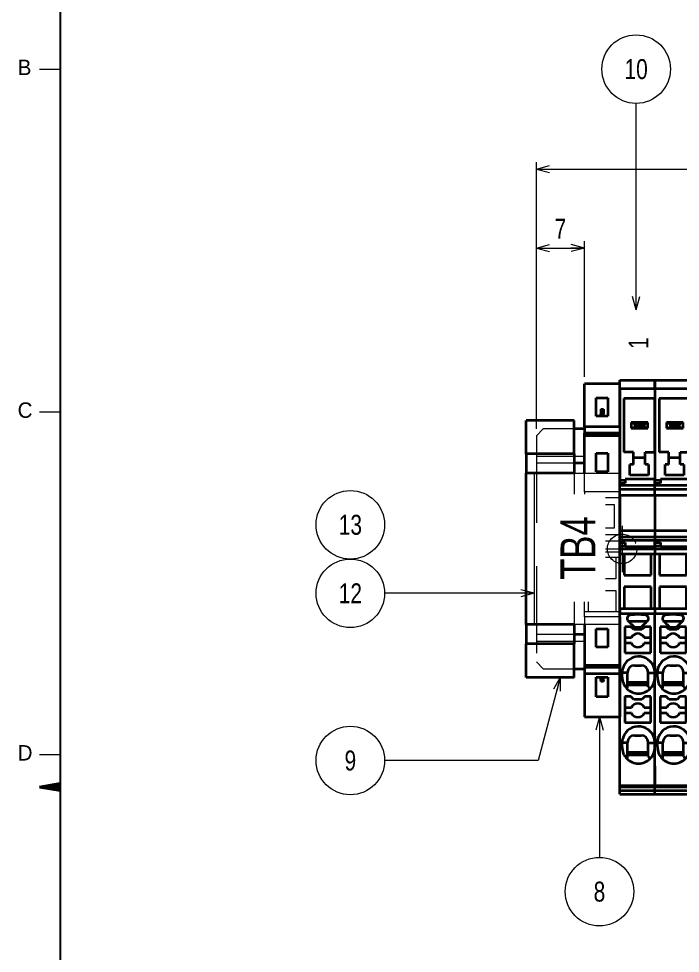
# Model space of a CAD drawing. Header units: millimetres. Extents: x 7 to 587, y 2 to 418.
# Drawn here: x 26.9 to 123.5, y 181 to 317.4 of the extents above; entities that cross this region are included whole.
import ezdxf
from ezdxf.enums import TextEntityAlignment as Align

# ---------------------------------------------------------------- set-up
doc = ezdxf.new("R2010")
doc.units = ezdxf.units.MM
doc.linetypes.add('DASHDOT', pattern=[25.3, 12.7, -6.3, 0, -6.3])
doc.linetypes.add('DASHED', pattern=[19, 12.7, -6.3])
for name, color, linetype in [('GR1_01', 7, 'Continuous'), ('GR1_15', 7, 'Continuous'), ('GR1_16', 7, 'Continuous'), ('図面枠C7M', 7, 'Continuous')]:
    doc.layers.add(name, color=color, linetype=linetype)
doc.styles.add('HG丸ｺﾞｼｯｸM-PRO', font='')
doc.styles.get('HG丸ｺﾞｼｯｸM-PRO').set_extended_font_data('HG丸ｺﾞｼｯｸM-PRO')

# ---------------------------------------------------------------- blocks, each defined once
blk = doc.blocks.new('BLKF025')
at = {"layer": '図面枠C7M', "color": 3, "linetype": 'Continuous', "lineweight": 35}
for p, q in [((30.067393, 205.236108), (30.09438, 205.263095)), ((30.188706, 205.216), (30.264271, 205.291564)), ((30.310019, 205.195891), (30.434161, 205.320033)), ((30.431331, 205.175782), (30.604052, 205.348503)), ((30.552644, 205.155673), (30.773942, 205.376972)), ((30.673956, 205.135565), (30.943833, 205.405441)), ((30.795269, 205.115456), (31.113723, 205.43391)), ((30.916582, 205.095347), (31.283614, 205.462379)), ((31.037894, 205.075238), (31.453504, 205.490848)), ((31.159207, 205.05513), (31.623395, 205.519317)), ((31.280519, 205.035021), (31.793285, 205.547787)), ((31.401832, 205.014912), (31.963176, 205.576256)), ((31.523145, 204.994803), (32.133066, 205.604725)), ((31.644457, 204.974695), (32.302957, 205.633194)), ((31.76577, 204.954586), (32.472847, 205.661663)), ((31.887082, 204.934477), (32.642738, 205.690132)), ((32.008395, 204.914368), (32.812628, 205.718601)), ((32.129708, 204.894259), (32.982519, 205.747071)), ((32.25102, 204.874151), (33, 205.62313)), ((32.372333, 204.854042), (33, 205.481709)), ((32.493645, 204.833933), (33, 205.340288)), ((32.614958, 204.813824), (33, 205.198866)), ((32.736271, 204.793716), (33, 205.057445)), ((32.857583, 204.773607), (33, 204.916024)), ((32.978896, 204.753498), (33, 204.774602))]:
    blk.add_line(p, q, dxfattribs=at)
blk = doc.blocks.new('BLKF023')
at = {"layer": '図面枠C7M', "color": 2, "linetype": 'Continuous', "lineweight": 25}
blk.add_line((33, 410), (33, 10), dxfattribs=at)
at = {"layer": '図面枠C7M', "color": 4, "linetype": 'Continuous', "lineweight": 13}
for p, q in [((30, 310), (33, 310)), ((30, 260), (33, 260)), ((30, 210), (33, 210))]:
    blk.add_line(p, q, dxfattribs=at)
at = {"layer": '図面枠C7M', "color": 3, "linetype": 'Continuous', "lineweight": 35}
for p, q in [((33, 205.75), (30, 205.25)), ((30, 205.25), (33, 204.75))]:
    blk.add_line(p, q, dxfattribs=at)
blk.add_blockref('BLKF025', (0, 0), dxfattribs=at)
at = {"layer": '図面枠C7M', "color": 4, "linetype": 'Continuous', "lineweight": 13, "style": 'HG丸ｺﾞｼｯｸM-PRO'}
for s, width, p in [('B', 1.004704, (26.79, 308.45)), ('D', 1.002334, (26.79, 208.45))]:
    blk.add_text(s, height=2.25, dxfattribs=dict(at, width=width)).set_placement(p, align=Align.BOTTOM_LEFT)
at = {"layer": '図面枠C7M', "color": 3, "linetype": 'Continuous', "lineweight": 35, "style": 'HG丸ｺﾞｼｯｸM-PRO', "width": 1.001214}
blk.add_text('C', height=2.25, dxfattribs=at).set_placement((26.79, 258.45), align=Align.BOTTOM_LEFT)
blk = doc.blocks.new('FXTIP_ARROW_S')
at = {"color": 0, "linetype": 'Continuous', "lineweight": -2}
for q in [(-1, 0), (-0.966, 0.259), (-0.966, -0.259)]:
    blk.add_line((0, 0), q, dxfattribs=at)
blk = doc.blocks.new('FXTIP_ARROW_E')
at = {"color": 0, "linetype": 'Continuous', "lineweight": -2}
for q in [(-1, 0), (-0.966, 0.259), (-0.966, -0.259)]:
    blk.add_line((0, 0), q, dxfattribs=at)
blk = doc.blocks.new('BLKF098')
at = {"layer": 'GR1_01', "color": 3, "linetype": 'Continuous', "lineweight": 35}
for p, q in [((119.8, 263.4), (119.8, 264.6)), ((119.8, 264.6), (124.95, 264.6)), ((124.95, 264.6), (124.95, 263.4)), ((119.8, 263.4), (119.8, 250.05)), ((119.8, 263.4), (124.95, 263.4)), ((124.95, 263.4), (124.95, 261.92)), ((120.4, 261.92), (120.4, 254.12)), ((124.95, 261.92), (120.4, 261.92)), ((124.95, 254.12), (124.95, 261.92)), ((121.5, 258.42), (121.5, 257.62)), ((121.68, 258.42), (121.5, 258.42)), ((122, 258.17), (121.68, 258.42)), ((123.71, 258.42), (121.68, 258.42)), ((121.68, 257.62), (122, 257.87)), ((122, 258.17), (122, 257.87)), ((123.4, 258.17), (122, 258.17)), ((122, 257.87), (123.4, 257.87)), ((123.71, 258.42), (123.4, 258.17)), ((123.4, 257.87), (123.4, 258.17)), ((123.4, 257.87), (123.71, 257.62)), ((123.9, 258.42), (123.71, 258.42)), ((123.9, 257.62), (123.9, 258.42)), ((121.5, 257.62), (121.68, 257.62)), ((121.68, 257.62), (123.71, 257.62)), ((123.71, 257.62), (123.9, 257.62)), ((121.8, 254.12), (120.4, 254.12)), ((121.8, 253.32), (121.8, 254.12)), ((123.5, 253.32), (123.5, 254.12)), ((123.5, 254.12), (124.95, 254.12)), ((124.95, 254.12), (124.95, 250.15)), ((121.3, 250.77), (121.3, 252.32)), ((121.8, 252.32), (121.3, 252.32)), ((121.8, 252.32), (121.8, 253.32)), ((121.8, 253.32), (123.5, 253.32)), ((123.5, 252.32), (123.5, 253.32)), ((124, 252.32), (123.5, 252.32)), ((124, 252.32), (124, 250.77)), ((119.8, 250.05), (120.6, 250.05)), ((119.8, 249.59), (119.8, 250.05)), ((119.8, 249.59), (120.6, 249.59)), ((119.8, 249.24), (119.8, 249.59)), ((120.6, 250.15), (120.6, 250.05)), ((124.95, 250.15), (120.6, 250.15)), ((120.6, 250.05), (120.6, 249.59)), ((124, 250.77), (121.3, 250.77)), ((124.95, 249.24), (124.95, 250.15)), ((119.8, 248.73), (119.8, 249.24)), ((124.95, 249.24), (119.8, 249.24)), ((119.8, 247.82), (119.8, 248.73)), ((119.8, 248.73), (124.95, 248.73)), ((124.95, 248.73), (124.95, 249.24)), ((124.95, 247.82), (124.95, 248.73)), ((119.8, 247.82), (119.8, 242.68)), ((119.8, 247.82), (124.95, 247.82)), ((124.95, 247.82), (124.95, 242.68)), ((119.8, 242.68), (119.8, 242.07)), ((119.8, 242.68), (124.95, 242.68)), ((119.8, 242.07), (119.8, 241.77)), ((119.8, 241.77), (119.8, 241.26)), ((119.8, 241.77), (124.95, 241.77)), ((124.95, 242.68), (124.95, 241.77)), ((124.95, 241.77), (124.95, 241.26)), ((119.8, 240.91), (119.8, 241.26)), ((119.8, 241.26), (124.95, 241.26)), ((119.8, 240.91), (119.8, 240.45)), ((119.8, 240.91), (120.6, 240.91)), ((119.8, 240.45), (120.6, 240.45)), ((119.8, 240.45), (119.8, 240.02)), ((119.8, 240.02), (124.95, 240.02)), ((119.8, 240.02), (119.8, 239.3)), ((120.6, 240.91), (120.6, 240.45)), ((120.6, 240.45), (120.6, 240.35)), ((120.6, 240.35), (124.95, 240.35)), ((124.95, 240.35), (124.95, 241.26)), ((124.95, 240.35), (124.95, 240.02)), ((124.95, 240.02), (124.95, 239.3)), ((119.8, 231.3), (119.8, 239.3)), ((119.8, 239.3), (120.45, 239.3)), ((120.45, 239.3), (120.45, 236.15)), ((120.45, 239.3), (124.38, 239.3)), ((124.38, 236.15), (124.38, 239.3)), ((124.38, 239.3), (124.95, 239.3)), ((124.95, 231.3), (124.95, 239.3)), ((120.45, 236.15), (124.38, 236.15)), ((120.45, 234.45), (120.45, 231.3)), ((124.38, 234.45), (120.45, 234.45)), ((124.38, 231.3), (124.38, 234.45)), ((119.8, 231.3), (120.45, 231.3)), ((119.8, 231.3), (119.8, 230.58)), ((119.8, 205.46), (119.8, 230.58)), ((119.8, 230.58), (124.95, 230.58)), ((120.45, 231.3), (124.38, 231.3)), ((124.38, 231.3), (124.95, 231.3)), ((124.95, 231.3), (124.95, 230.58)), ((124.95, 222.9), (124.95, 230.58)), ((121.06, 229.48), (123.84, 229.48)), ((121.45, 228.65), (120.55, 228.65)), ((120.55, 228.65), (120.55, 227.05)), ((121.85, 228.25), (121.45, 228.65)), ((123.05, 228.25), (121.85, 228.25)), ((123.45, 228.65), (123.05, 228.25)), ((124.35, 228.65), (123.45, 228.65)), ((124.35, 227.05), (124.35, 228.65)), ((120.55, 227.05), (121.53, 227.05)), ((120.55, 227.05), (120.55, 226.25)), ((123.37, 227.05), (124.35, 227.05)), ((124.35, 226.25), (124.35, 227.05)), ((121.53, 226.25), (120.55, 226.25)), ((120.55, 226.25), (120.55, 224.85)), ((124.35, 226.25), (123.37, 226.25)), ((124.35, 224.85), (124.35, 226.25)), ((120.55, 224.85), (124.35, 224.85)), ((124.73, 222.9), (124.95, 222.9)), ((124.95, 222.9), (124.95, 221.9)), ((120.15, 221.3), (120.15, 221.9)), ((120.95, 221.9), (120.15, 221.9)), ((120.95, 222), (120.95, 221.9)), ((120.95, 220.55), (120.95, 221.9)), ((123.95, 222), (123.95, 221.9)), ((123.95, 221.9), (124.95, 221.9)), ((123.95, 220.55), (123.95, 221.9)), ((124.95, 221.3), (124.95, 221.9)), ((124.95, 220.3), (124.95, 221.3)), ((120.85, 219.6), (120.95, 219.7)), ((120.95, 220.55), (123.95, 220.55)), ((120.95, 220.3), (120.95, 220.55)), ((120.95, 220.3), (123.95, 220.3)), ((120.95, 220.15), (120.95, 220.3)), ((120.95, 219.7), (120.95, 220.15)), ((120.95, 220.15), (123.95, 220.15)), ((123.95, 220.3), (123.95, 220.55)), ((123.95, 220.15), (123.95, 220.3)), ((123.95, 219.9), (123.95, 220.15)), ((123.95, 219.9), (124.25, 219.6)), ((124.73, 220.3), (124.95, 220.3)), ((124.95, 212.7), (124.95, 220.3)), ((121.45, 218.45), (120.55, 218.45)), ((120.55, 218.45), (120.55, 216.85)), ((121.85, 218.05), (121.45, 218.45)), ((123.45, 218.45), (123.05, 218.05)), ((124.35, 218.45), (123.45, 218.45)), ((124.35, 216.85), (124.35, 218.45)), ((120.55, 216.85), (120.55, 216.05)), ((120.55, 216.85), (121.53, 216.85)), ((123.05, 218.05), (121.85, 218.05)), ((123.37, 216.85), (124.35, 216.85)), ((124.35, 216.05), (124.35, 216.85)), ((120.55, 216.05), (120.55, 214.65)), ((121.53, 216.05), (120.55, 216.05)), ((124.35, 216.05), (123.37, 216.05)), ((124.35, 214.65), (124.35, 216.05)), ((120.55, 214.65), (124.35, 214.65)), ((120.95, 211.7), (120.15, 211.7)), ((120.15, 211.1), (120.15, 211.7)), ((120.95, 211.8), (120.95, 211.7)), ((120.95, 210.35), (120.95, 211.7)), ((123.95, 211.8), (123.95, 211.7)), ((123.95, 211.7), (124.95, 211.7)), ((123.95, 210.35), (123.95, 211.7)), ((124.73, 212.7), (124.95, 212.7)), ((124.95, 212.7), (124.95, 211.7)), ((124.95, 211.1), (124.95, 211.7)), ((120.95, 210.1), (120.95, 210.35)), ((120.95, 210.35), (123.95, 210.35)), ((120.95, 210.1), (123.95, 210.1)), ((120.95, 209.95), (120.95, 210.1)), ((123.95, 210.1), (123.95, 210.35)), ((123.95, 209.95), (123.95, 210.1)), ((124.95, 210.1), (124.73, 210.1)), ((124.95, 210.1), (124.95, 211.1)), ((124.95, 208.3), (124.95, 210.1)), ((120.85, 209.4), (120.95, 209.5)), ((120.95, 209.95), (123.95, 209.95)), ((120.95, 209.5), (120.95, 209.95)), ((123.95, 209.7), (123.95, 209.95)), ((123.95, 209.7), (124.25, 209.4)), ((124.95, 208.3), (124.95, 205.46)), ((119.8, 205.29), (119.8, 205.46)), ((119.8, 205.46), (124.95, 205.46)), ((119.8, 205.29), (124.95, 205.29)), ((119.8, 204.75), (119.8, 205.29)), ((119.8, 204.2), (119.8, 204.75)), ((119.8, 204.75), (124.95, 204.75)), ((124.95, 205.29), (124.95, 205.46)), ((124.95, 204.75), (124.95, 205.29)), ((124.95, 204.2), (124.95, 204.75)), ((119.8, 204.2), (124.95, 204.2))]:
    blk.add_line(p, q, dxfattribs=at)
for centre, radius, start, end in [((121.4, 229.85), 0.5, 95.4406, 224.9997), ((123.5, 229.85), 0.5, 315, 84.5597), ((122.45, 226.65), 1, 23.5782, 156.4218), ((122.45, 226.65), 1, 203.5782, 336.4218), ((122.55, 221.9), 2.4, 24.6243, 180), ((121.95, 222), 1, 90, 180), ((122.95, 222), 1, 0, 90), ((122.55, 221.9), 2.4, 0, 24.6243), ((122.55, 221.3), 2.4, 180, 202.5819), ((122.55, 221.3), 2.4, 335.3757, 0), ((122.55, 221.3), 2.4, 202.5819, 225), ((122.55, 221.3), 2.4, 225, 315), ((122.55, 221.3), 2.4, 315, 335.3757), ((122.45, 216.45), 1, 23.5782, 156.4218), ((122.45, 216.45), 1, 203.5782, 336.4218), ((122.55, 211.7), 2.4, 24.6243, 180), ((121.95, 211.8), 1, 90, 180), ((122.95, 211.8), 1, 0, 90), ((122.55, 211.7), 2.4, 0, 24.6243), ((122.55, 211.1), 2.4, 180, 225), ((122.55, 211.1), 2.4, 315, 335.3757), ((122.55, 211.1), 2.4, 335.3757, 0), ((122.55, 211.1), 2.4, 225, 315)]:
    blk.add_arc(centre, radius, start, end, dxfattribs=at)
for points in [[(122.45, 230.45), (122.36, 230.44), (122.18, 230.43), (121.9, 230.4), (121.63, 230.37), (121.44, 230.36), (121.35, 230.35)], [(123.55, 230.35), (123.46, 230.36), (123.27, 230.37), (123, 230.4), (122.72, 230.43), (122.54, 230.44), (122.45, 230.45)], [(123.85, 229.5), (123.85, 229.49), (123.85, 229.49), (123.84, 229.48), (123.84, 229.48)], [(122.91, 228.55), (122.83, 228.55), (122.68, 228.55), (122.45, 228.55), (122.22, 228.55), (122.07, 228.55), (121.99, 228.55)]]:
    blk.add_open_spline(points, degree=3, dxfattribs=at)
for points, knots in [([(121.05, 229.5), (121.05, 229.49), (121.05, 229.49), (121.06, 229.48), (121.06, 229.48)], [0, 0, 0, 0, 0.01158126, 0.02316252, 0.02316252, 0.02316252, 0.02316252]), ([(121.06, 229.48), (121.14, 229.4), (121.29, 229.25), (121.52, 229.02), (121.76, 228.79), (121.91, 228.63), (121.99, 228.55)], [0, 0, 0, 0, 0.323038, 0.646076, 0.980696, 1.315315, 1.315315, 1.315315, 1.315315]), ([(123.84, 229.48), (123.76, 229.4), (123.61, 229.25), (123.38, 229.02), (123.14, 228.79), (122.99, 228.63), (122.91, 228.55)], [0, 0, 0, 0, 0.323038, 0.646076, 0.980696, 1.315315, 1.315315, 1.315315, 1.315315]), ([(121.95, 223), (121.99, 223), (122.06, 223), (122.18, 223), (122.3, 223), (122.43, 223), (122.56, 223), (122.7, 223), (122.83, 223), (122.91, 223), (122.95, 223)], [0, 0, 0, 0, 0.120263, 0.223255, 0.346586, 0.477449, 0.613456, 0.74891, 0.878338, 1, 1, 1, 1]), ([(121.95, 212.8), (121.99, 212.8), (122.07, 212.8), (122.18, 212.8), (122.3, 212.8), (122.43, 212.8), (122.56, 212.8), (122.7, 212.8), (122.83, 212.8), (122.91, 212.8), (122.95, 212.8)], [0, 0, 0, 0, 0.127458, 0.223255, 0.346586, 0.477449, 0.613456, 0.74891, 0.878338, 1, 1, 1, 1])]:
    blk.add_open_spline(points, degree=3, knots=knots, dxfattribs=at)
blk = doc.blocks.new('BLKF099')
at = {"layer": 'GR1_01', "color": 3, "linetype": 'Continuous', "lineweight": 35}
for p, q in [((114.65, 263.4), (114.65, 264.6)), ((114.65, 264.6), (119.8, 264.6)), ((119.8, 264.6), (119.8, 263.4)), ((114.65, 263.4), (114.65, 250.05)), ((114.65, 263.4), (119.8, 263.4)), ((119.8, 263.4), (119.8, 261.92)), ((115.25, 261.92), (115.25, 254.12)), ((119.8, 261.92), (115.25, 261.92)), ((119.8, 254.12), (119.8, 261.92)), ((116.35, 258.42), (116.35, 257.62)), ((116.53, 258.42), (116.35, 258.42)), ((116.85, 258.17), (116.53, 258.42)), ((118.56, 258.42), (116.53, 258.42)), ((116.53, 257.62), (116.85, 257.87)), ((116.85, 258.17), (116.85, 257.87)), ((118.25, 258.17), (116.85, 258.17)), ((116.85, 257.87), (118.25, 257.87)), ((118.56, 258.42), (118.25, 258.17)), ((118.25, 257.87), (118.25, 258.17)), ((118.25, 257.87), (118.56, 257.62)), ((118.75, 258.42), (118.56, 258.42)), ((118.75, 257.62), (118.75, 258.42)), ((116.35, 257.62), (116.53, 257.62)), ((116.53, 257.62), (118.56, 257.62)), ((118.56, 257.62), (118.75, 257.62)), ((116.65, 254.12), (115.25, 254.12)), ((116.65, 253.32), (116.65, 254.12)), ((118.35, 253.32), (118.35, 254.12)), ((118.35, 254.12), (119.8, 254.12)), ((119.8, 254.12), (119.8, 250.15)), ((116.15, 250.77), (116.15, 252.32)), ((116.65, 252.32), (116.15, 252.32)), ((116.65, 252.32), (116.65, 253.32)), ((116.65, 253.32), (118.35, 253.32)), ((118.35, 252.32), (118.35, 253.32)), ((118.85, 252.32), (118.35, 252.32)), ((118.85, 252.32), (118.85, 250.77)), ((114.65, 250.05), (115.45, 250.05)), ((114.65, 249.59), (114.65, 250.05)), ((114.65, 249.59), (115.45, 249.59)), ((114.65, 249.24), (114.65, 249.59)), ((115.45, 250.15), (115.45, 250.05)), ((119.8, 250.15), (115.45, 250.15)), ((115.45, 250.05), (115.45, 249.59)), ((118.85, 250.77), (116.15, 250.77)), ((119.8, 249.24), (119.8, 250.15)), ((114.65, 248.73), (114.65, 249.24)), ((119.8, 249.24), (114.65, 249.24)), ((114.65, 247.82), (114.65, 248.73)), ((114.65, 248.73), (119.8, 248.73)), ((119.8, 248.73), (119.8, 249.24)), ((119.8, 247.82), (119.8, 248.73)), ((114.65, 247.82), (114.65, 242.68)), ((114.65, 247.82), (119.8, 247.82)), ((119.8, 247.82), (119.8, 242.68)), ((114.65, 242.68), (114.65, 242.07)), ((114.65, 242.68), (119.8, 242.68)), ((114.65, 242.07), (114.65, 241.77)), ((114.65, 241.77), (114.65, 241.26)), ((114.65, 241.77), (119.8, 241.77)), ((119.8, 242.68), (119.8, 241.77)), ((119.8, 241.77), (119.8, 241.26)), ((114.65, 240.91), (114.65, 241.26)), ((114.65, 241.26), (119.8, 241.26)), ((114.65, 240.91), (114.65, 240.45)), ((114.65, 240.91), (115.45, 240.91)), ((114.65, 240.45), (115.45, 240.45)), ((114.65, 240.45), (114.65, 240.02)), ((114.65, 240.02), (119.8, 240.02)), ((114.65, 240.02), (114.65, 239.3)), ((115.45, 240.91), (115.45, 240.45)), ((115.45, 240.45), (115.45, 240.35)), ((115.45, 240.35), (119.8, 240.35)), ((119.8, 240.35), (119.8, 241.26)), ((119.8, 240.35), (119.8, 240.02)), ((119.8, 240.02), (119.8, 239.3)), ((114.65, 231.3), (114.65, 239.3)), ((114.65, 239.3), (115.3, 239.3)), ((115.3, 239.3), (115.3, 236.15)), ((115.3, 239.3), (119.23, 239.3)), ((119.23, 236.15), (119.23, 239.3)), ((119.23, 239.3), (119.8, 239.3)), ((119.8, 231.3), (119.8, 239.3)), ((115.3, 236.15), (119.23, 236.15)), ((115.3, 234.45), (115.3, 231.3)), ((119.23, 234.45), (115.3, 234.45)), ((119.23, 231.3), (119.23, 234.45)), ((114.65, 231.3), (115.3, 231.3)), ((114.65, 231.3), (114.65, 230.58)), ((114.65, 205.46), (114.65, 230.58)), ((114.65, 230.58), (119.8, 230.58)), ((115.3, 231.3), (119.23, 231.3)), ((119.23, 231.3), (119.8, 231.3)), ((119.8, 231.3), (119.8, 230.58)), ((119.8, 222.9), (119.8, 230.58)), ((115.91, 229.48), (118.69, 229.48)), ((116.3, 228.65), (115.4, 228.65)), ((115.4, 228.65), (115.4, 227.05)), ((116.7, 228.25), (116.3, 228.65)), ((117.9, 228.25), (116.7, 228.25)), ((118.3, 228.65), (117.9, 228.25)), ((119.2, 228.65), (118.3, 228.65)), ((119.2, 227.05), (119.2, 228.65)), ((115.4, 227.05), (116.38, 227.05)), ((115.4, 227.05), (115.4, 226.25)), ((118.22, 227.05), (119.2, 227.05)), ((119.2, 226.25), (119.2, 227.05)), ((116.38, 226.25), (115.4, 226.25)), ((115.4, 226.25), (115.4, 224.85)), ((119.2, 226.25), (118.22, 226.25)), ((119.2, 224.85), (119.2, 226.25)), ((115.4, 224.85), (119.2, 224.85)), ((119.58, 222.9), (119.8, 222.9)), ((119.8, 222.9), (119.8, 221.9)), ((115, 221.3), (115, 221.9)), ((115.8, 221.9), (115, 221.9)), ((115.8, 222), (115.8, 221.9)), ((115.8, 220.55), (115.8, 221.9)), ((118.8, 222), (118.8, 221.9)), ((118.8, 221.9), (119.8, 221.9)), ((118.8, 220.55), (118.8, 221.9)), ((119.8, 221.3), (119.8, 221.9)), ((119.8, 220.3), (119.8, 221.3)), ((115.7, 219.6), (115.8, 219.7)), ((115.8, 220.55), (118.8, 220.55)), ((115.8, 220.3), (115.8, 220.55)), ((115.8, 220.3), (118.8, 220.3)), ((115.8, 220.15), (115.8, 220.3)), ((115.8, 219.7), (115.8, 220.15)), ((115.8, 220.15), (118.8, 220.15)), ((118.8, 220.3), (118.8, 220.55)), ((118.8, 220.15), (118.8, 220.3)), ((118.8, 219.9), (118.8, 220.15)), ((118.8, 219.9), (119.1, 219.6)), ((119.58, 220.3), (119.8, 220.3)), ((119.8, 212.7), (119.8, 220.3)), ((116.3, 218.45), (115.4, 218.45)), ((115.4, 218.45), (115.4, 216.85)), ((116.7, 218.05), (116.3, 218.45)), ((118.3, 218.45), (117.9, 218.05)), ((119.2, 218.45), (118.3, 218.45)), ((119.2, 216.85), (119.2, 218.45)), ((115.4, 216.85), (115.4, 216.05)), ((115.4, 216.85), (116.38, 216.85)), ((117.9, 218.05), (116.7, 218.05)), ((118.22, 216.85), (119.2, 216.85)), ((119.2, 216.05), (119.2, 216.85)), ((115.4, 216.05), (115.4, 214.65)), ((116.38, 216.05), (115.4, 216.05)), ((119.2, 216.05), (118.22, 216.05)), ((119.2, 214.65), (119.2, 216.05)), ((115.4, 214.65), (119.2, 214.65)), ((115.8, 211.7), (115, 211.7)), ((115, 211.1), (115, 211.7)), ((115.8, 211.8), (115.8, 211.7)), ((115.8, 210.35), (115.8, 211.7)), ((118.8, 211.8), (118.8, 211.7)), ((118.8, 211.7), (119.8, 211.7)), ((118.8, 210.35), (118.8, 211.7)), ((119.58, 212.7), (119.8, 212.7)), ((119.8, 212.7), (119.8, 211.7)), ((119.8, 211.1), (119.8, 211.7)), ((115.8, 210.1), (115.8, 210.35)), ((115.8, 210.35), (118.8, 210.35)), ((115.8, 210.1), (118.8, 210.1)), ((115.8, 209.95), (115.8, 210.1)), ((118.8, 210.1), (118.8, 210.35)), ((118.8, 209.95), (118.8, 210.1)), ((119.8, 210.1), (119.58, 210.1)), ((119.8, 210.1), (119.8, 211.1)), ((119.8, 208.3), (119.8, 210.1)), ((115.7, 209.4), (115.8, 209.5)), ((115.8, 209.95), (118.8, 209.95)), ((115.8, 209.5), (115.8, 209.95)), ((118.8, 209.7), (118.8, 209.95)), ((118.8, 209.7), (119.1, 209.4)), ((119.8, 208.3), (119.8, 205.46)), ((114.65, 205.29), (114.65, 205.46)), ((114.65, 205.46), (119.8, 205.46)), ((114.65, 205.29), (119.8, 205.29)), ((114.65, 204.75), (114.65, 205.29)), ((114.65, 204.2), (114.65, 204.75)), ((114.65, 204.75), (119.8, 204.75)), ((119.8, 205.29), (119.8, 205.46)), ((119.8, 204.75), (119.8, 205.29)), ((119.8, 204.2), (119.8, 204.75)), ((114.65, 204.2), (119.8, 204.2))]:
    blk.add_line(p, q, dxfattribs=at)
for centre, radius, start, end in [((116.25, 229.85), 0.5, 95.4406, 224.9997), ((118.35, 229.85), 0.5, 315, 84.5597), ((117.3, 226.65), 1, 23.5782, 156.4218), ((117.3, 226.65), 1, 203.5782, 336.4218), ((117.4, 221.9), 2.4, 24.6243, 180), ((116.8, 222), 1, 90, 180), ((117.8, 222), 1, 0, 90), ((117.4, 221.9), 2.4, 0, 24.6243), ((117.4, 221.3), 2.4, 180, 202.5819), ((117.4, 221.3), 2.4, 335.3757, 0), ((117.4, 221.3), 2.4, 202.5819, 225), ((117.4, 221.3), 2.4, 225, 315), ((117.4, 221.3), 2.4, 315, 335.3757), ((117.3, 216.45), 1, 23.5782, 156.4218), ((117.3, 216.45), 1, 203.5782, 336.4218), ((117.4, 211.7), 2.4, 24.6243, 180), ((116.8, 211.8), 1, 90, 180), ((117.8, 211.8), 1, 0, 90), ((117.4, 211.7), 2.4, 0, 24.6243), ((117.4, 211.1), 2.4, 180, 225), ((117.4, 211.1), 2.4, 315, 335.3757), ((117.4, 211.1), 2.4, 335.3757, 0), ((117.4, 211.1), 2.4, 225, 315)]:
    blk.add_arc(centre, radius, start, end, dxfattribs=at)
for points in [[(117.3, 230.45), (117.21, 230.44), (117.03, 230.43), (116.75, 230.4), (116.48, 230.37), (116.29, 230.36), (116.2, 230.35)], [(118.4, 230.35), (118.31, 230.36), (118.12, 230.37), (117.85, 230.4), (117.57, 230.43), (117.39, 230.44), (117.3, 230.45)], [(118.7, 229.5), (118.7, 229.49), (118.7, 229.49), (118.69, 229.48), (118.69, 229.48)], [(117.76, 228.55), (117.68, 228.55), (117.53, 228.55), (117.3, 228.55), (117.07, 228.55), (116.92, 228.55), (116.84, 228.55)]]:
    blk.add_open_spline(points, degree=3, dxfattribs=at)
for points, knots in [([(115.9, 229.5), (115.9, 229.49), (115.9, 229.49), (115.91, 229.48), (115.91, 229.48)], [0, 0, 0, 0, 0.01158126, 0.02316252, 0.02316252, 0.02316252, 0.02316252]), ([(115.91, 229.48), (115.99, 229.4), (116.14, 229.25), (116.37, 229.02), (116.61, 228.79), (116.76, 228.63), (116.84, 228.55)], [0, 0, 0, 0, 0.323038, 0.646076, 0.980696, 1.315315, 1.315315, 1.315315, 1.315315]), ([(118.69, 229.48), (118.61, 229.4), (118.46, 229.25), (118.23, 229.02), (117.99, 228.79), (117.84, 228.63), (117.76, 228.55)], [0, 0, 0, 0, 0.323038, 0.646076, 0.980696, 1.315315, 1.315315, 1.315315, 1.315315]), ([(116.8, 223), (116.84, 223), (116.91, 223), (117.03, 223), (117.15, 223), (117.28, 223), (117.41, 223), (117.55, 223), (117.68, 223), (117.76, 223), (117.8, 223)], [0, 0, 0, 0, 0.120263, 0.223255, 0.346586, 0.477449, 0.613456, 0.74891, 0.878338, 1, 1, 1, 1]), ([(116.8, 212.8), (116.84, 212.8), (116.92, 212.8), (117.03, 212.8), (117.15, 212.8), (117.28, 212.8), (117.41, 212.8), (117.55, 212.8), (117.68, 212.8), (117.76, 212.8), (117.8, 212.8)], [0, 0, 0, 0, 0.127458, 0.223255, 0.346586, 0.477449, 0.613456, 0.74891, 0.878338, 1, 1, 1, 1])]:
    blk.add_open_spline(points, degree=3, knots=knots, dxfattribs=at)
blk = doc.blocks.new('BLKF089')
at = {"layer": 'GR1_01', "color": 3, "linetype": 'Continuous', "lineweight": 35}
for name in ['BLKF099', 'BLKF098']:
    blk.add_blockref(name, (0, 0), dxfattribs=at)
blk = doc.blocks.new('BLKF134')
at = {"layer": 'GR1_01', "color": 3, "linetype": 'Continuous', "lineweight": 35}
for p, q in [((109.5, 257.83), (109.5, 264.1)), ((114.65, 264.1), (109.5, 264.1)), ((114.65, 257.83), (114.65, 264.1)), ((111.23, 262.05), (112.93, 262.05)), ((111.23, 259.35), (111.23, 262.05)), ((112.93, 262.05), (112.93, 259.35)), ((111.88, 259.35), (111.23, 259.35)), ((111.88, 260.39), (112.28, 260.39)), ((111.88, 260.39), (111.88, 259.69)), ((111.88, 259.69), (112.28, 259.69)), ((111.88, 259.35), (111.88, 259.69)), ((112.28, 259.35), (111.88, 259.35)), ((112.28, 260.39), (112.28, 259.69)), ((112.28, 259.35), (112.28, 259.69)), ((112.93, 259.35), (112.28, 259.35)), ((109.5, 257.83), (109.5, 256.9)), ((114.65, 257.83), (109.5, 257.83)), ((114.65, 257.83), (114.65, 256.9)), ((114.65, 256.9), (109.5, 256.9)), ((109.5, 256.8), (109.5, 256.9)), ((114.65, 256.8), (109.5, 256.8)), ((109.5, 256.54), (109.5, 256.8)), ((109.5, 256.54), (114.65, 256.54)), ((109.5, 251), (109.5, 256.54)), ((114.65, 256.8), (114.65, 256.9)), ((114.65, 256.54), (114.65, 256.8)), ((114.65, 248.31), (114.65, 256.54)), ((111.23, 253.95), (112.93, 253.95)), ((111.23, 251.25), (111.23, 253.95)), ((112.93, 253.95), (112.93, 251.25)), ((112.93, 251.25), (111.23, 251.25)), ((114.65, 247.49), (114.65, 248.31)), ((114.65, 242.12), (114.65, 247.49)), ((114.65, 241.19), (114.65, 242.12)), ((114.65, 239.52), (114.65, 241.19)), ((114.65, 238.8), (114.65, 239.52)), ((114.65, 230.8), (114.65, 238.8)), ((114.65, 230.08), (114.65, 230.8)), ((114.65, 230.08), (114.65, 223.06)), ((109.5, 229), (109.5, 223.06)), ((111.23, 228.35), (112.93, 228.35)), ((111.23, 225.65), (111.23, 228.35)), ((112.93, 228.35), (112.93, 225.65)), ((112.93, 225.65), (111.23, 225.65)), ((109.5, 223.06), (114.65, 223.06)), ((109.5, 223.06), (109.5, 222.8)), ((109.5, 222.8), (114.65, 222.8)), ((109.5, 222.8), (109.5, 222.7)), ((114.65, 222.7), (109.5, 222.7)), ((109.5, 222.7), (109.5, 221.77)), ((114.65, 223.06), (114.65, 222.8)), ((114.65, 222.8), (114.65, 222.7)), ((114.65, 222.7), (114.65, 221.77)), ((114.65, 221.77), (109.5, 221.77)), ((109.5, 221.77), (109.5, 215.5)), ((111.23, 221.3), (111.88, 221.3)), ((111.23, 218.4), (111.23, 221.3)), ((111.88, 221.3), (112.28, 221.3)), ((111.88, 220.79), (111.88, 221.3)), ((112.28, 221.3), (112.93, 221.3)), ((112.28, 220.79), (112.28, 221.3)), ((112.93, 221.3), (112.93, 218.4)), ((114.65, 221.77), (114.65, 215.5)), ((111.88, 220.79), (111.88, 220.65)), ((111.88, 220.79), (112.28, 220.79)), ((112.28, 220.65), (111.88, 220.65)), ((112.28, 220.79), (112.28, 220.65)), ((112.93, 218.4), (111.23, 218.4)), ((109.5, 215.5), (114.65, 215.5))]:
    blk.add_line(p, q, dxfattribs=at)
at = {"layer": 'GR1_01', "color": 4, "linetype": 'DASHED', "lineweight": 13}
for p, q in [((109.5, 248.31), (109.5, 251)), ((114.65, 248.31), (109.5, 248.31)), ((109.5, 248.31), (109.5, 247.97)), ((112.56, 247.49), (114.65, 247.49)), ((112.56, 246.48), (113.83, 246.48)), ((113.83, 246.48), (113.83, 243.03)), ((113.83, 243.03), (112.56, 243.03)), ((112.56, 242.12), (114.65, 242.12)), ((112.56, 241.19), (114.65, 241.19)), ((114.65, 239.52), (112.56, 239.52)), ((112.56, 238.8), (114.08, 238.8)), ((114.08, 238.8), (114.65, 238.8)), ((114.08, 238.8), (114.08, 235.65)), ((114.08, 235.65), (112.56, 235.65)), ((112.56, 233.95), (114.08, 233.95)), ((114.08, 233.95), (114.08, 230.8)), ((109.5, 230.8), (109.5, 232.27)), ((110.08, 230.8), (110.08, 232.27)), ((109.5, 230.08), (109.5, 230.8)), ((110.08, 230.8), (109.5, 230.8)), ((114.08, 230.8), (110.08, 230.8)), ((114.65, 230.8), (114.08, 230.8)), ((109.5, 230.08), (109.5, 229)), ((114.65, 230.08), (109.5, 230.08))]:
    blk.add_line(p, q, dxfattribs=at)
blk = doc.blocks.new('BLKF135')
at = {"layer": 'GR1_01', "color": 4, "linetype": 'DASHED', "lineweight": 13}
for p, q in [((103.5, 257.5), (102.5, 256.5)), ((102.5, 256.5), (102.5, 223.5)), ((108, 257.5), (103.5, 257.5)), ((109.5, 253.5), (102.5, 253.5)), ((108, 252.5), (102.5, 252.5)), ((108, 227.5), (102.5, 227.5)), ((109.5, 226.5), (102.5, 226.5)), ((103.5, 222.5), (102.5, 223.5)), ((103.5, 222.5), (108, 222.5))]:
    blk.add_line(p, q, dxfattribs=at)
at = {"layer": 'GR1_01', "color": 3, "linetype": 'Continuous', "lineweight": 35}
for p, q in [((109.5, 257.5), (108, 257.5)), ((109.5, 252.5), (108, 252.5)), ((109.5, 227.5), (108, 227.5)), ((108, 222.5), (109.5, 222.5))]:
    blk.add_line(p, q, dxfattribs=at)
at = {"layer": 'GR1_01', "color": 4, "linetype": 'DASHDOT', "lineweight": 13}
for p, q in [((115, 243.38), (115, 236.62)), ((112.56, 240), (118.38, 240))]:
    blk.add_line(p, q, dxfattribs=at)
at = {"layer": 'GR1_01', "color": 4, "linetype": 'DASHED', "lineweight": 13}
blk.add_circle((115, 240), 2.15, dxfattribs=at)
blk = doc.blocks.new('BLKF136')
at = {"layer": 'GR1_01', "color": 3, "linetype": 'Continuous', "lineweight": 35}
for p, q in [((101, 253.85), (101, 258.75)), ((108, 258.75), (101, 258.75)), ((108, 253.85), (108, 258.75)), ((101, 253.85), (101, 251.05)), ((108, 253.85), (101, 253.85)), ((108, 253.85), (108, 251)), ((108, 251.05), (101, 251.05)), ((101, 228.95), (101, 251.05)), ((108, 251), (108, 251.05)), ((101, 228.95), (101, 226.15)), ((108, 228.95), (101, 228.95)), ((108, 228.95), (108, 229)), ((108, 229), (108, 228.95)), ((108, 228.95), (108, 226.15)), ((101, 221.25), (101, 226.15)), ((108, 226.15), (101, 226.15)), ((108, 221.25), (108, 226.15)), ((108, 221.25), (101, 221.25))]:
    blk.add_line(p, q, dxfattribs=at)
at = {"layer": 'GR1_01', "color": 4, "linetype": 'DASHED', "lineweight": 13}
for p, q in [((108, 251), (108, 247.97)), ((108, 232.27), (108, 229))]:
    blk.add_line(p, q, dxfattribs=at)
blk = doc.blocks.new('BLKF137')
at = {"layer": 'GR1_01', "color": 4, "linetype": 'Continuous', "lineweight": 13}
for p, q in [((114.65, 251), (102.15, 251)), ((102.15, 251), (102.15, 229)), ((114.65, 229), (114.65, 251)), ((102.15, 229), (114.65, 229))]:
    blk.add_line(p, q, dxfattribs=at)
blk = doc.blocks.new('BLKF063')
at = {"layer": 'GR1_01', "color": 3, "linetype": 'Continuous', "lineweight": 35}
for name in ['BLKF089', 'BLKF134', 'BLKF136']:
    blk.add_blockref(name, (0, 0), dxfattribs=at)
at = {"layer": 'GR1_01', "color": 4, "linetype": 'DASHED', "lineweight": 13}
blk.add_blockref('BLKF135', (0, 0), dxfattribs=at)
at = {"layer": 'GR1_01', "color": 4, "linetype": 'Continuous', "lineweight": 13}
blk.add_blockref('BLKF137', (0, 0), dxfattribs=at)
at = {"layer": 'GR1_01', "color": 3, "linetype": 'Continuous', "lineweight": 35, "style": 'HG丸ｺﾞｼｯｸM-PRO', "width": 0.7416}
blk.add_text('TB4', height=5.091, rotation=90, dxfattribs=at).set_placement((108.56, 240.12), align=Align.MIDDLE_CENTER)

msp = doc.modelspace()

# ---------------------------------------------------------------- linework, layer by layer
at = {"layer": 'GR1_15', "color": 3, "linetype": 'Continuous', "lineweight": 13}
for p, q in [((117.05, 274.88), (117.05, 305)), ((102.15, 233.52), (80.35, 233.52)), ((105.99, 221.25), (102.74, 209.13)), ((102.74, 209.13), (80.35, 209.13))]:
    msp.add_line(p, q, dxfattribs=at)
at = {"layer": 'GR1_15', "color": 4, "linetype": 'Continuous', "lineweight": 13}
msp.add_line((111.7, 215.5), (111.7, 195), dxfattribs=at)
at = {"layer": 'GR1_15', "color": 3, "linetype": 'Continuous', "lineweight": 13}
for centre in [(117.05, 310), (75.35, 233.52), (75.35, 209.13)]:
    msp.add_circle(centre, 5, dxfattribs=at)
at = {"layer": 'GR1_15', "color": 4, "linetype": 'Continuous', "lineweight": 13}
for centre in [(75.35, 243.52), (111.7, 190)]:
    msp.add_circle(centre, 5, dxfattribs=at)
at = {"layer": 'GR1_16', "color": 4, "linetype": 'Continuous', "lineweight": 13}
for p, q in [((102.5, 257.5), (102.5, 296.41)), ((102.5, 295.41), (530.5, 295.41)), ((102.5, 257.5), (102.5, 284.89)), ((102.5, 283.89), (109.5, 283.89)), ((109.5, 265.1), (109.5, 284.89))]:
    msp.add_line(p, q, dxfattribs=at)

# ---------------------------------------------------------------- block references
at = {"layer": 'GR1_01', "color": 3, "linetype": 'Continuous', "lineweight": 35}
msp.add_blockref('BLKF063', (0, 0), dxfattribs=at)
at = {"layer": 'GR1_15', "color": 3, "linetype": 'Continuous', "lineweight": 13, "xscale": 2, "yscale": 2}
for p, rotation in [((117.05, 274.88), 270), ((105.99, 221.25), 74.99999999999977)]:
    msp.add_blockref('FXTIP_ARROW_S', p, dxfattribs=dict(at, rotation=rotation))
msp.add_blockref('FXTIP_ARROW_S', (102.15, 233.52), dxfattribs=at)
at = {"layer": 'GR1_15', "color": 4, "linetype": 'Continuous', "lineweight": 13, "xscale": 2, "yscale": 2, "rotation": 90}
msp.add_blockref('FXTIP_ARROW_S', (111.7, 215.5), dxfattribs=at)
at = {"layer": 'GR1_16', "color": 4, "linetype": 'Continuous', "lineweight": 13, "xscale": 2, "yscale": 2}
for name, p, rotation in [('FXTIP_ARROW_S', (102.5, 295.41), 180), ('FXTIP_ARROW_S', (102.5, 283.89), 180), ('FXTIP_ARROW_E', (109.5, 283.89), 360)]:
    msp.add_blockref(name, p, dxfattribs=dict(at, rotation=rotation))
at = {"layer": '図面枠C7M', "color": 4, "linetype": 'Continuous', "lineweight": 13}
msp.add_blockref('BLKF023', (0, 0), dxfattribs=at)

# ---------------------------------------------------------------- texts
at = {"layer": 'GR1_15', "color": 3, "linetype": 'Continuous', "lineweight": 35, "style": 'HG丸ｺﾞｼｯｸM-PRO', "width": 0.784542}
for s, height, p in [('10', 2.909, (117.05, 310)), ('13', 2.909, (75.35, 243.52)), ('12', 2.909, (75.35, 233.52)), ('9', 2.91, (75.35, 209.13)), ('8', 2.91, (111.7, 190))]:
    msp.add_text(s, height=height, rotation=0, dxfattribs=at).set_placement(p, align=Align.MIDDLE_CENTER)
at = {"layer": 'GR1_16', "color": 3, "linetype": 'Continuous', "lineweight": 35, "style": 'HG丸ｺﾞｼｯｸM-PRO', "width": 0.784542}
msp.add_text('7', height=2.91, rotation=0, dxfattribs=at).set_placement((106, 284.39), align=Align.BOTTOM_CENTER)
msp.add_text('1', height=2.91, rotation=90, dxfattribs=at).set_placement((117.4, 270), align=Align.MIDDLE_CENTER)

doc.saveas('drawing.dxf')
